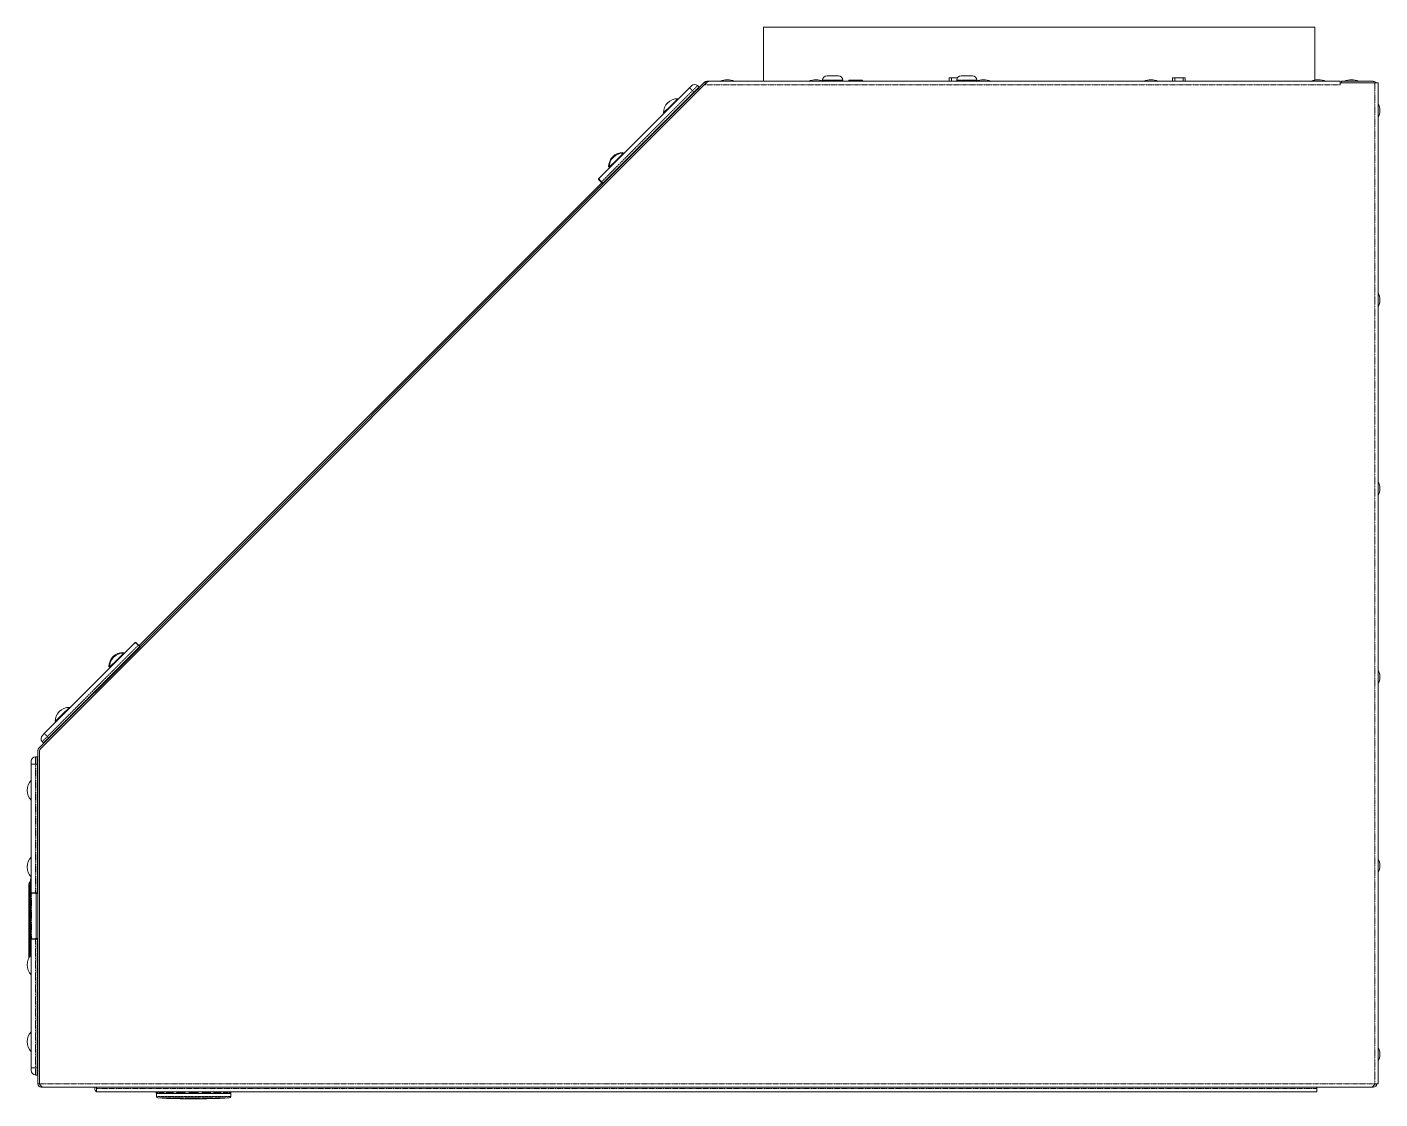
# Model space of a CAD drawing. Header units: millimetres. Extents: x 46989 to 543236, y 252623 to 526638.
# Drawn here: x 89753 to 107195, y 491020 to 504830 of the extents above; entities that cross this region are included whole.
import ezdxf

# ---------------------------------------------------------------- set-up
doc = ezdxf.new("R2010")
doc.units = ezdxf.units.MM
doc.linetypes.add('PHANTOM', pattern=[20, 10, -2, 2, -2, 2, -2])

msp = doc.modelspace()

# ---------------------------------------------------------------- linework, layer by layer
at = {"color": 7, "lineweight": 13, "ltscale": 0.03937}
for p, q in [((99247, 504131), (99247, 504830)), ((106357, 504830), (99247, 504830)), ((106357, 504147), (106357, 504830)), ((98485, 504118), (89905, 495538)), ((89920, 495524), (98479, 504083)), ((106680, 504131), (98543, 504131)), ((107173, 491215), (107173, 504110)), ((98294, 504048), (97123, 502877)), ((98355, 503988), (97181, 502814)), ((91199, 496861), (97162, 502824)), ((91146, 496900), (89975, 495729)), ((91209, 496842), (90035, 495668)), ((89892, 491215), (89892, 495508)), ((89913, 495508), (89913, 491215)), ((89807, 495334), (89807, 493677)), ((89799, 492870), (89799, 493793)), ((89776, 493740), (89776, 492898)), ((89872, 493087), (89872, 493668)), ((89807, 493077), (89807, 491420)), ((89959, 491171), (107084, 491171)), ((106469, 491171), (107109, 491171)), ((90668, 491109), (106379, 491109))]:
    msp.add_line(p, q, dxfattribs=at)
at = {"color": 7, "linetype": 'PHANTOM', "lineweight": 13, "ltscale": 0.003207}
for p, q in [((98398, 504075), (98333, 504010)), ((90013, 495690), (89948, 495625)), ((89862, 495426), (89862, 495334)), ((89862, 491420), (89862, 491328))]:
    msp.add_line(p, q, dxfattribs=at)
at = {"color": 7, "lineweight": 13, "ltscale": 0.000800975}
msp.add_line((98398, 504075), (98415, 504059), dxfattribs=at)
at = {"color": 7, "lineweight": 13, "ltscale": 0.000307993}
msp.add_line((98479, 504083), (98487, 504087), dxfattribs=at)
at = {"color": 7, "lineweight": 13, "ltscale": 0.000969449}
msp.add_line((98500, 504103), (98480, 504083), dxfattribs=at)
at = {"color": 7, "linetype": 'PHANTOM', "lineweight": 13, "ltscale": 0.03937}
for p, q in [((106680, 504087), (98487, 504087)), ((107130, 491215), (107130, 504110)), ((98333, 504010), (97160, 502837)), ((98349, 503993), (97176, 502820)), ((91186, 496863), (90013, 495690)), ((91203, 496847), (90030, 495674)), ((89862, 495334), (89862, 493675)), ((89885, 495334), (89885, 493674)), ((89786, 493759), (89786, 492890)), ((89794, 492888), (89794, 493764)), ((89812, 493084), (89812, 493670)), ((89862, 493079), (89862, 491420)), ((89885, 493080), (89885, 491420)), ((89913, 491215), (107130, 491215)), ((90646, 491153), (106379, 491153))]:
    msp.add_line(p, q, dxfattribs=at)
at = {"color": 7, "lineweight": 13, "ltscale": 0.000732482}
for p, q in [((98501, 504105), (98488, 504121)), ((106700, 504131), (106700, 504110))]:
    msp.add_line(p, q, dxfattribs=at)
at = {"color": 7, "lineweight": 13, "ltscale": 0.000605636}
msp.add_line((98515, 504113), (98515, 504131), dxfattribs=at)
at = {"color": 7, "lineweight": 13, "ltscale": 0.014907}
msp.add_line((98515, 504131), (98945, 504131), dxfattribs=at)
at = {"color": 7, "lineweight": 13, "ltscale": 0.000263605}
msp.add_line((98952, 504131), (98945, 504131), dxfattribs=at)
at = {"color": 7, "lineweight": 13, "ltscale": 0.000933309}
msp.add_line((98979, 504131), (98952, 504131), dxfattribs=at)
at = {"color": 7, "lineweight": 13, "ltscale": 0.000400183}
msp.add_line((100010, 504132), (100010, 504144), dxfattribs=at)
at = {"color": 7, "linetype": 'PHANTOM', "lineweight": 13, "ltscale": 0.009}
for p, q in [((100269, 504144), (100010, 504144)), ((101997, 504144), (101738, 504144))]:
    msp.add_line(p, q, dxfattribs=at)
at = {"color": 7, "lineweight": 13, "ltscale": 0.0051}
for p, q in [((100213, 504200), (100066, 504200)), ((101941, 504200), (101794, 504200))]:
    msp.add_line(p, q, dxfattribs=at)
at = {"color": 7, "lineweight": 13, "ltscale": 0.000442565}
for p, q in [((100269, 504131), (100269, 504144)), ((101738, 504131), (101738, 504144))]:
    msp.add_line(p, q, dxfattribs=at)
at = {"color": 7, "lineweight": 13, "ltscale": 0.00305}
msp.add_line((100434, 504147), (100346, 504147), dxfattribs=at)
at = {"color": 7, "lineweight": 13, "ltscale": 1.0573e-05}
msp.add_line((100346, 504147), (100346, 504147), dxfattribs=at)
at = {"color": 7, "lineweight": 13, "ltscale": 0.000513723}
for p, q in [((100346, 504132), (100346, 504147)), ((100346, 504132), (100346, 504147)), ((100522, 504132), (100522, 504147))]:
    msp.add_line(p, q, dxfattribs=at)
at = {"color": 7, "linetype": 'PHANTOM', "lineweight": 13, "ltscale": 0.005977}
msp.add_line((100518, 504132), (100346, 504132), dxfattribs=at)
at = {"color": 7, "linetype": 'PHANTOM', "lineweight": 13, "ltscale": 1.17745e-05}
msp.add_line((100346, 504132), (100346, 504132), dxfattribs=at)
at = {"color": 7, "lineweight": 13, "ltscale": 4.26094e-05}
msp.add_line((100346, 504132), (100346, 504131), dxfattribs=at)
at = {"color": 7, "lineweight": 13, "ltscale": 4.26394e-05}
msp.add_line((100346, 504132), (100346, 504131), dxfattribs=at)
at = {"color": 7, "lineweight": 13, "ltscale": 3.43623e-05}
msp.add_line((100384, 504147), (100383, 504147), dxfattribs=at)
at = {"color": 7, "lineweight": 13, "ltscale": 0.002927}
msp.add_line((100518, 504147), (100434, 504147), dxfattribs=at)
at = {"color": 7, "lineweight": 13, "ltscale": 0.000123512}
msp.add_line((100522, 504147), (100518, 504147), dxfattribs=at)
at = {"color": 7, "linetype": 'PHANTOM', "lineweight": 13, "ltscale": 0.000123512}
msp.add_line((100522, 504132), (100518, 504132), dxfattribs=at)
at = {"color": 7, "lineweight": 13, "ltscale": 4.26062e-05}
msp.add_line((100522, 504132), (100522, 504131), dxfattribs=at)
at = {"color": 7, "lineweight": 13, "ltscale": 0.000996267}
msp.add_line((101641, 504174), (101670, 504174), dxfattribs=at)
at = {"color": 7, "lineweight": 13, "ltscale": 0.001493}
for p, q in [((101641, 504174), (101641, 504131)), ((101670, 504174), (101670, 504131)), ((104521, 504174), (104521, 504131)), ((104550, 504174), (104550, 504131)), ((104656, 504174), (104656, 504131)), ((104684, 504174), (104684, 504131))]:
    msp.add_line(p, q, dxfattribs=at)
at = {"color": 7, "lineweight": 13, "ltscale": 0.002667}
msp.add_line((101670, 504174), (101747, 504174), dxfattribs=at)
at = {"color": 7, "lineweight": 13, "ltscale": 0.000375883}
msp.add_line((101997, 504133), (101997, 504144), dxfattribs=at)
at = {"color": 7, "lineweight": 13, "ltscale": 0.000996026}
msp.add_line((104521, 504174), (104550, 504174), dxfattribs=at)
at = {"color": 7, "lineweight": 13, "ltscale": 0.00368}
msp.add_line((104550, 504174), (104656, 504174), dxfattribs=at)
at = {"color": 7, "lineweight": 13, "ltscale": 0.000996147}
msp.add_line((104656, 504174), (104684, 504174), dxfattribs=at)
at = {"color": 7, "lineweight": 13, "ltscale": 0.000732512}
msp.add_line((106680, 504131), (106680, 504110), dxfattribs=at)
at = {"color": 7, "lineweight": 13, "ltscale": 0.000774984}
msp.add_line((106680, 504110), (106680, 504087), dxfattribs=at)
at = {"color": 7, "lineweight": 13, "ltscale": 0.015625}
msp.add_line((107130, 504110), (106680, 504110), dxfattribs=at)
at = {"color": 7, "lineweight": 13, "ltscale": 0.014193}
msp.add_line((106700, 504131), (107109, 504131), dxfattribs=at)
at = {"color": 7, "lineweight": 13, "ltscale": 0.001508}
for p, q in [((107173, 504110), (107130, 504110)), ((107130, 491215), (107173, 491215)), ((90646, 491153), (90646, 491109)), ((106379, 491153), (106379, 491109))]:
    msp.add_line(p, q, dxfattribs=at)
at = {"color": 7, "lineweight": 13, "ltscale": 0.004489}
for p, q in [((98051, 503816), (98142, 503907)), ((97350, 503115), (97441, 503207))]:
    msp.add_line(p, q, dxfattribs=at)
at = {"color": 7, "lineweight": 13, "ltscale": 0.000363424}
for p, q in [((98142, 503907), (98143, 503897)), ((98143, 503897), (98142, 503907)), ((90999, 496764), (91000, 496754)), ((91000, 496754), (90999, 496764)), ((90298, 496064), (90299, 496053)), ((90299, 496053), (90298, 496064))]:
    msp.add_line(p, q, dxfattribs=at)
at = {"color": 7, "lineweight": 13, "ltscale": 0.01083}
msp.add_line((98152, 503785), (98372, 504006), dxfattribs=at)
at = {"color": 7, "lineweight": 13, "ltscale": 0.001234}
for p, q in [((98320, 504073), (98294, 504048)), ((89975, 495729), (89950, 495703)), ((89807, 495370), (89807, 495334)), ((89807, 491420), (89807, 491385))]:
    msp.add_line(p, q, dxfattribs=at)
at = {"color": 7, "linetype": 'PHANTOM', "lineweight": 13, "ltscale": 0.001889}
for p, q in [((98294, 504048), (98333, 504010)), ((89975, 495729), (90013, 495690)), ((89807, 495334), (89862, 495334)), ((89807, 491420), (89862, 491420))]:
    msp.add_line(p, q, dxfattribs=at)
at = {"color": 7, "linetype": 'PHANTOM', "lineweight": 13, "ltscale": 0.000800278}
for p, q in [((98333, 504010), (98349, 503993)), ((90013, 495690), (90030, 495674))]:
    msp.add_line(p, q, dxfattribs=at)
at = {"color": 7, "linetype": 'PHANTOM', "lineweight": 13, "ltscale": 0.003242}
for p, q in [((98415, 504059), (98349, 503993)), ((90030, 495674), (89964, 495608)), ((89885, 495427), (89885, 495334)), ((89885, 491420), (89885, 491327))]:
    msp.add_line(p, q, dxfattribs=at)
at = {"color": 7, "linetype": 'PHANTOM', "lineweight": 13, "ltscale": 0.000260862}
for p, q in [((98355, 503988), (98349, 503993)), ((97181, 502814), (97176, 502820))]:
    msp.add_line(p, q, dxfattribs=at)
at = {"color": 7, "lineweight": 13, "ltscale": 0.002993}
for p, q in [((98416, 504049), (98355, 503988)), ((90035, 495668), (89974, 495607))]:
    msp.add_line(p, q, dxfattribs=at)
at = {"color": 7, "lineweight": 13, "ltscale": 5.11656e-05}
msp.add_line((97958, 503724), (97959, 503725), dxfattribs=at)
at = {"color": 7, "lineweight": 13, "ltscale": 0.00449}
for p, q in [((97959, 503725), (98051, 503816)), ((97259, 503024), (97350, 503115)), ((90908, 496673), (90999, 496764)), ((90816, 496582), (90908, 496673)), ((90207, 495972), (90298, 496064)), ((90116, 495881), (90207, 495972))]:
    msp.add_line(p, q, dxfattribs=at)
at = {"color": 7, "lineweight": 13, "ltscale": 0.00036339}
for p, q in [((97970, 503724), (97959, 503725)), ((97959, 503725), (97970, 503724)), ((97969, 503723), (97958, 503724)), ((97958, 503724), (97969, 503723)), ((97269, 503023), (97259, 503024)), ((97259, 503024), (97269, 503023))]:
    msp.add_line(p, q, dxfattribs=at)
at = {"color": 7, "lineweight": 13, "ltscale": 2.20942e-05}
for p, q in [((98144, 503897), (98143, 503898)), ((97443, 503197), (97443, 503197)), ((90300, 496054), (90300, 496054))]:
    msp.add_line(p, q, dxfattribs=at)
at = {"color": 7, "lineweight": 13, "ltscale": 3.75087e-05}
for p, q in [((98143, 503898), (98143, 503897)), ((97969, 503723), (97968, 503722)), ((97443, 503197), (97442, 503196)), ((90300, 496054), (90299, 496053)), ((90126, 495880), (90125, 495880))]:
    msp.add_line(p, q, dxfattribs=at)
at = {"color": 7, "lineweight": 13, "ltscale": 0.010084}
msp.add_line((97863, 503497), (98068, 503702), dxfattribs=at)
at = {"color": 7, "lineweight": 13, "ltscale": 2.21623e-05}
msp.add_line((97968, 503722), (97968, 503722), dxfattribs=at)
at = {"color": 7, "lineweight": 13, "ltscale": 3.74238e-05}
for p, q in [((97970, 503724), (97969, 503723)), ((97269, 503023), (97268, 503023)), ((91000, 496755), (91000, 496754)), ((90827, 496581), (90826, 496580))]:
    msp.add_line(p, q, dxfattribs=at)
at = {"color": 7, "lineweight": 13, "ltscale": 2.20425e-05}
msp.add_line((97969, 503723), (97969, 503723), dxfattribs=at)
at = {"color": 7, "lineweight": 13, "ltscale": 0.000288707}
msp.add_line((97428, 503207), (97434, 503212), dxfattribs=at)
at = {"color": 7, "lineweight": 13, "ltscale": 0.000198706}
msp.add_line((97434, 503212), (97434, 503207), dxfattribs=at)
at = {"color": 7, "lineweight": 13, "ltscale": 0.000194936}
msp.add_line((97434, 503207), (97434, 503212), dxfattribs=at)
at = {"color": 7, "lineweight": 13, "ltscale": 0.000363394}
for p, q in [((97441, 503207), (97442, 503196)), ((97442, 503196), (97441, 503207))]:
    msp.add_line(p, q, dxfattribs=at)
at = {"color": 7, "lineweight": 13, "ltscale": 0.000389912}
msp.add_line((97251, 503030), (97259, 503038), dxfattribs=at)
at = {"color": 7, "lineweight": 13, "ltscale": 0.00026562}
msp.add_line((97259, 503029), (97251, 503030), dxfattribs=at)
at = {"color": 7, "lineweight": 13, "ltscale": 0.000267546}
msp.add_line((97251, 503030), (97259, 503029), dxfattribs=at)
at = {"color": 7, "lineweight": 13, "ltscale": 5.00824e-05}
msp.add_line((97123, 502877), (97122, 502876), dxfattribs=at)
at = {"color": 7, "linetype": 'PHANTOM', "lineweight": 13, "ltscale": 5.18867e-06}
msp.add_line((97122, 502876), (97122, 502875), dxfattribs=at)
at = {"color": 7, "lineweight": 13, "ltscale": 0.001651}
for p, q in [((97122, 502866), (97154, 502831)), ((97155, 502832), (97123, 502867)), ((91191, 496868), (91156, 496900)), ((89862, 493668), (89814, 493670)), ((89862, 493086), (89814, 493084))]:
    msp.add_line(p, q, dxfattribs=at)
at = {"color": 7, "linetype": 'PHANTOM', "lineweight": 13, "ltscale": 0.00189}
for p, q in [((97160, 502837), (97123, 502877)), ((91186, 496863), (91146, 496900)), ((89862, 493675), (89807, 493677)), ((89862, 493079), (89807, 493077))]:
    msp.add_line(p, q, dxfattribs=at)
at = {"color": 7, "lineweight": 13, "ltscale": 2.21602e-05}
msp.add_line((97269, 503023), (97268, 503023), dxfattribs=at)
at = {"color": 7, "lineweight": 13, "ltscale": 0.000361629}
msp.add_line((97161, 502823), (97154, 502831), dxfattribs=at)
at = {"color": 7, "lineweight": 13, "ltscale": 0.00080102}
msp.add_line((97170, 502815), (97155, 502832), dxfattribs=at)
at = {"color": 7, "linetype": 'PHANTOM', "lineweight": 13, "ltscale": 0.000800998}
msp.add_line((97176, 502820), (97160, 502837), dxfattribs=at)
at = {"color": 7, "lineweight": 13, "ltscale": 0.000339915}
msp.add_line((90985, 496764), (90992, 496771), dxfattribs=at)
at = {"color": 7, "lineweight": 13, "ltscale": 0.000234043}
msp.add_line((90992, 496771), (90993, 496764), dxfattribs=at)
at = {"color": 7, "lineweight": 13, "ltscale": 0.000230491}
msp.add_line((90993, 496764), (90992, 496771), dxfattribs=at)
at = {"color": 7, "lineweight": 13, "ltscale": 2.21024e-05}
msp.add_line((91000, 496754), (91000, 496755), dxfattribs=at)
at = {"color": 7, "linetype": 'PHANTOM', "lineweight": 13, "ltscale": 0.000800975}
msp.add_line((91203, 496847), (91186, 496863), dxfattribs=at)
at = {"color": 7, "linetype": 'PHANTOM', "lineweight": 13, "ltscale": 1.69272e-05}
msp.add_line((91190, 496869), (91190, 496870), dxfattribs=at)
at = {"color": 7, "lineweight": 13, "ltscale": 0.000800986}
msp.add_line((91208, 496853), (91191, 496868), dxfattribs=at)
at = {"color": 7, "linetype": 'PHANTOM', "lineweight": 13, "ltscale": 0.000260947}
for p, q in [((91209, 496842), (91203, 496847)), ((90035, 495668), (90030, 495674))]:
    msp.add_line(p, q, dxfattribs=at)
at = {"color": 7, "lineweight": 13, "ltscale": 0.00033983}
msp.add_line((90809, 496588), (90816, 496595), dxfattribs=at)
at = {"color": 7, "lineweight": 13, "ltscale": 0.000230462}
msp.add_line((90816, 496588), (90809, 496588), dxfattribs=at)
at = {"color": 7, "lineweight": 13, "ltscale": 0.00023287}
msp.add_line((90809, 496588), (90816, 496588), dxfattribs=at)
at = {"color": 7, "lineweight": 13, "ltscale": 0.000363391}
for p, q in [((90827, 496581), (90816, 496582)), ((90816, 496582), (90827, 496581))]:
    msp.add_line(p, q, dxfattribs=at)
at = {"color": 7, "lineweight": 13, "ltscale": 2.20414e-05}
msp.add_line((90826, 496580), (90826, 496580), dxfattribs=at)
at = {"color": 7, "lineweight": 13, "ltscale": 0.000363511}
for p, q in [((90126, 495880), (90116, 495881)), ((90116, 495881), (90126, 495880))]:
    msp.add_line(p, q, dxfattribs=at)
at = {"color": 7, "lineweight": 13, "ltscale": 2.21613e-05}
msp.add_line((90126, 495879), (90125, 495880), dxfattribs=at)
at = {"color": 7, "lineweight": 13, "ltscale": 0.000800998}
msp.add_line((89948, 495625), (89964, 495608), dxfattribs=at)
at = {"color": 7, "lineweight": 13, "ltscale": 0.000800947}
for p, q in [((89862, 495426), (89885, 495427)), ((89885, 493667), (89862, 493668)), ((89885, 493087), (89862, 493086))]:
    msp.add_line(p, q, dxfattribs=at)
at = {"color": 7, "linetype": 'PHANTOM', "lineweight": 13, "ltscale": 0.000800185}
for p, q in [((89862, 495334), (89885, 495334)), ((89862, 491420), (89885, 491420))]:
    msp.add_line(p, q, dxfattribs=at)
at = {"color": 7, "linetype": 'PHANTOM', "lineweight": 13, "ltscale": 0.000254113}
for p, q in [((89892, 495334), (89885, 495334)), ((89892, 493674), (89885, 493674)), ((89892, 493080), (89885, 493080)), ((89892, 491420), (89885, 491420))]:
    msp.add_line(p, q, dxfattribs=at)
at = {"color": 7, "lineweight": 13, "ltscale": 0.000420097}
msp.add_line((89776, 493791), (89776, 493779), dxfattribs=at)
at = {"color": 7, "lineweight": 13, "ltscale": 0.000348775}
msp.add_line((89786, 493810), (89794, 493816), dxfattribs=at)
at = {"color": 7, "linetype": 'PHANTOM', "lineweight": 13, "ltscale": 0.000311157}
msp.add_line((89786, 493809), (89794, 493814), dxfattribs=at)
at = {"color": 7, "linetype": 'PHANTOM', "lineweight": 13, "ltscale": 3.66857e-05}
msp.add_line((89786, 493809), (89786, 493810), dxfattribs=at)
at = {"color": 7, "linetype": 'PHANTOM', "lineweight": 13, "ltscale": 0.000464177}
msp.add_line((89786, 493809), (89786, 493796), dxfattribs=at)
at = {"color": 7, "linetype": 'PHANTOM', "lineweight": 13, "ltscale": 0.000311165}
msp.add_line((89786, 493796), (89794, 493800), dxfattribs=at)
at = {"color": 7, "linetype": 'PHANTOM', "lineweight": 13, "ltscale": 0.001282}
msp.add_line((89786, 493796), (89786, 493759), dxfattribs=at)
at = {"color": 7, "linetype": 'PHANTOM', "lineweight": 13, "ltscale": 6.31377e-05}
msp.add_line((89794, 493816), (89794, 493814), dxfattribs=at)
at = {"color": 7, "linetype": 'PHANTOM', "lineweight": 13, "ltscale": 0.000464162}
msp.add_line((89794, 493814), (89794, 493800), dxfattribs=at)
at = {"color": 7, "linetype": 'PHANTOM', "lineweight": 13, "ltscale": 0.001263}
msp.add_line((89794, 493800), (89794, 493764), dxfattribs=at)
at = {"color": 7, "lineweight": 13, "ltscale": 0.000259369}
msp.add_line((89799, 493844), (89799, 493851), dxfattribs=at)
at = {"color": 7, "lineweight": 13, "ltscale": 0.000139402}
msp.add_line((89799, 493844), (89799, 493840), dxfattribs=at)
at = {"color": 7, "lineweight": 13, "ltscale": 0.00161}
msp.add_line((89799, 493840), (89799, 493793), dxfattribs=at)
at = {"color": 7, "lineweight": 13, "ltscale": 0.001347}
msp.add_line((89776, 493779), (89776, 493740), dxfattribs=at)
at = {"color": 7, "lineweight": 13, "ltscale": 0.000321377}
msp.add_line((89794, 493764), (89786, 493759), dxfattribs=at)
at = {"color": 7, "linetype": 'PHANTOM', "lineweight": 13, "ltscale": 0.000800947}
msp.add_line((89885, 493674), (89862, 493675), dxfattribs=at)
at = {"color": 7, "linetype": 'PHANTOM', "lineweight": 13, "ltscale": 1.623e-05}
msp.add_line((89860, 493086), (89860, 493086), dxfattribs=at)
at = {"color": 7, "linetype": 'PHANTOM', "lineweight": 13, "ltscale": 0.000800948}
msp.add_line((89885, 493080), (89862, 493079), dxfattribs=at)
at = {"color": 7, "lineweight": 13, "ltscale": 0.002118}
msp.add_line((89776, 492898), (89776, 492837), dxfattribs=at)
at = {"color": 7, "lineweight": 13, "ltscale": 0.000274096}
msp.add_line((89794, 492888), (89786, 492890), dxfattribs=at)
at = {"color": 7, "linetype": 'PHANTOM', "lineweight": 13, "ltscale": 0.001315}
msp.add_line((89786, 492890), (89786, 492852), dxfattribs=at)
at = {"color": 7, "linetype": 'PHANTOM', "lineweight": 13, "ltscale": 0.000895703}
msp.add_line((89794, 492862), (89794, 492888), dxfattribs=at)
at = {"color": 7, "lineweight": 13, "ltscale": 8.04541e-05}
msp.add_line((89799, 492868), (89799, 492870), dxfattribs=at)
at = {"color": 7, "lineweight": 13, "ltscale": 0.000800948}
msp.add_line((89862, 491328), (89885, 491327), dxfattribs=at)
at = {"color": 7, "lineweight": 13, "ltscale": 0.000732542}
msp.add_line((89913, 491215), (89892, 491215), dxfattribs=at)
at = {"color": 7, "lineweight": 13, "ltscale": 1.4786e-05}
msp.add_line((89913, 491214), (89914, 491214), dxfattribs=at)
at = {"color": 7, "lineweight": 13, "ltscale": 0.000467319}
msp.add_line((89936, 491185), (89936, 491171), dxfattribs=at)
at = {"color": 7, "lineweight": 13, "ltscale": 0.000823614}
msp.add_line((89959, 491171), (89936, 491171), dxfattribs=at)
at = {"color": 7, "lineweight": 13, "ltscale": 0.000644474}
msp.add_line((90625, 491153), (90625, 491171), dxfattribs=at)
at = {"color": 7, "lineweight": 13, "ltscale": 0.000644477}
for p, q in [((90646, 491153), (90646, 491171)), ((106379, 491171), (106379, 491153))]:
    msp.add_line(p, q, dxfattribs=at)
at = {"color": 7, "lineweight": 13, "ltscale": 1.00023e-05}
msp.add_line((106469, 491171), (106469, 491171), dxfattribs=at)
at = {"color": 7, "lineweight": 13, "ltscale": 0.000523796}
msp.add_line((107109, 491186), (107109, 491171), dxfattribs=at)
at = {"color": 7, "lineweight": 13, "ltscale": 1.79762e-05}
msp.add_line((107130, 491214), (107129, 491214), dxfattribs=at)
at = {"color": 7, "lineweight": 13, "ltscale": 1.00173e-05}
for p, q in [((107131, 491214), (107131, 491215)), ((107152, 491214), (107152, 491215))]:
    msp.add_line(p, q, dxfattribs=at)
at = {"color": 7, "lineweight": 13, "ltscale": 0.000774954}
msp.add_line((90668, 491109), (90646, 491109), dxfattribs=at)
at = {"color": 7, "lineweight": 13, "ltscale": 0.000683469}
msp.add_line((91418, 491109), (91418, 491089), dxfattribs=at)
at = {"color": 7, "lineweight": 13, "ltscale": 0.016732}
for p, q in [((91418, 491089), (91899, 491089)), ((91899, 491089), (92381, 491089))]:
    msp.add_line(p, q, dxfattribs=at)
at = {"color": 7, "lineweight": 13, "ltscale": 9.27494e-05}
for p, q in [((91419, 491106), (91419, 491109)), ((92380, 491109), (92380, 491106))]:
    msp.add_line(p, q, dxfattribs=at)
at = {"color": 7, "linetype": 'PHANTOM', "lineweight": 13, "ltscale": 3.92884e-05}
for p, q in [((91420, 491106), (91419, 491106)), ((92380, 491106), (92379, 491106))]:
    msp.add_line(p, q, dxfattribs=at)
at = {"color": 7, "lineweight": 13, "ltscale": 0.000602061}
msp.add_line((91419, 491098), (91436, 491098), dxfattribs=at)
at = {"color": 7, "lineweight": 13, "ltscale": 9.27523e-05}
for p, q in [((91420, 491109), (91420, 491106)), ((92379, 491106), (92379, 491109))]:
    msp.add_line(p, q, dxfattribs=at)
at = {"color": 7, "linetype": 'PHANTOM', "lineweight": 13, "ltscale": 0.000208791}
for p, q in [((91420, 491106), (91420, 491100)), ((92379, 491100), (92379, 491106))]:
    msp.add_line(p, q, dxfattribs=at)
at = {"color": 7, "lineweight": 13, "ltscale": 0.000277505}
msp.add_line((91420, 491106), (91428, 491106), dxfattribs=at)
at = {"color": 7, "linetype": 'PHANTOM', "lineweight": 13, "ltscale": 8.6484e-05}
for p, q in [((91420, 491100), (91420, 491098)), ((92379, 491098), (92379, 491100))]:
    msp.add_line(p, q, dxfattribs=at)
at = {"color": 7, "lineweight": 13, "ltscale": 0.0013}
for p, q in [((91420, 491089), (91420, 491052)), ((92378, 491089), (92378, 491052)), ((92378, 491089), (92378, 491052))]:
    msp.add_line(p, q, dxfattribs=at)
at = {"color": 7, "linetype": 'PHANTOM', "lineweight": 13, "ltscale": 0.016634}
for p, q in [((91420, 491052), (91899, 491052)), ((91899, 491052), (92378, 491052))]:
    msp.add_line(p, q, dxfattribs=at)
at = {"color": 7, "lineweight": 13, "ltscale": 9.99657e-05}
for p, q in [((91428, 491106), (91428, 491109)), ((92371, 491109), (92371, 491106))]:
    msp.add_line(p, q, dxfattribs=at)
at = {"color": 7, "linetype": 'PHANTOM', "lineweight": 13, "ltscale": 0.000208096}
for p, q in [((91428, 491106), (91434, 491106)), ((92365, 491106), (92371, 491106))]:
    msp.add_line(p, q, dxfattribs=at)
at = {"color": 7, "lineweight": 13, "ltscale": 1.70661e-05}
msp.add_line((91428, 491106), (91428, 491106), dxfattribs=at)
at = {"color": 7, "linetype": 'PHANTOM', "lineweight": 13, "ltscale": 0.000161839}
for p, q in [((91434, 491106), (91439, 491106)), ((92360, 491106), (92365, 491106))]:
    msp.add_line(p, q, dxfattribs=at)
at = {"color": 7, "lineweight": 13, "ltscale": 9.27504e-05}
msp.add_line((91439, 491109), (91439, 491106), dxfattribs=at)
at = {"color": 7, "linetype": 'PHANTOM', "lineweight": 13, "ltscale": 0.015982}
for p, q in [((91439, 491032), (91899, 491032)), ((91899, 491032), (92360, 491032))]:
    msp.add_line(p, q, dxfattribs=at)
at = {"color": 7, "lineweight": 13, "ltscale": 9.27531e-05}
for p, q in [((91456, 491106), (91456, 491109)), ((91457, 491109), (91457, 491106)), ((92341, 491106), (92341, 491109)), ((92342, 491109), (92342, 491106))]:
    msp.add_line(p, q, dxfattribs=at)
at = {"color": 7, "linetype": 'PHANTOM', "lineweight": 13, "ltscale": 3.70056e-05}
for p, q in [((91457, 491106), (91456, 491106)), ((92342, 491106), (92341, 491106))]:
    msp.add_line(p, q, dxfattribs=at)
at = {"color": 7, "lineweight": 13, "ltscale": 0.000327233}
msp.add_line((91457, 491106), (91467, 491106), dxfattribs=at)
at = {"color": 7, "lineweight": 13, "ltscale": 0.001734}
for p, q in [((91460, 491098), (91509, 491098)), ((91849, 491098), (91899, 491098)), ((91899, 491098), (91949, 491098)), ((92289, 491098), (92339, 491098))]:
    msp.add_line(p, q, dxfattribs=at)
at = {"color": 7, "lineweight": 13, "ltscale": 4.33754e-05}
msp.add_line((91467, 491106), (91468, 491106), dxfattribs=at)
at = {"color": 7, "lineweight": 13, "ltscale": 9.99666e-05}
for p, q in [((91468, 491106), (91468, 491109)), ((92331, 491109), (92331, 491106))]:
    msp.add_line(p, q, dxfattribs=at)
at = {"color": 7, "linetype": 'PHANTOM', "lineweight": 13, "ltscale": 0.000772912}
for p, q in [((91468, 491106), (91490, 491106)), ((92309, 491106), (92331, 491106))]:
    msp.add_line(p, q, dxfattribs=at)
at = {"color": 7, "linetype": 'PHANTOM', "lineweight": 13, "ltscale": 0.000846082}
for p, q in [((91490, 491106), (91515, 491106)), ((92284, 491106), (92309, 491106))]:
    msp.add_line(p, q, dxfattribs=at)
at = {"color": 7, "lineweight": 13, "ltscale": 9.27469e-05}
for p, q in [((91515, 491109), (91515, 491106)), ((91547, 491106), (91548, 491109)), ((92251, 491109), (92251, 491106)), ((92284, 491106), (92284, 491109))]:
    msp.add_line(p, q, dxfattribs=at)
at = {"color": 7, "linetype": 'PHANTOM', "lineweight": 13, "ltscale": 3.0037e-05}
for p, q in [((91548, 491106), (91547, 491106)), ((92251, 491106), (92250, 491106))]:
    msp.add_line(p, q, dxfattribs=at)
at = {"color": 7, "lineweight": 13, "ltscale": 9.27492e-05}
for p, q in [((91548, 491109), (91548, 491106)), ((92250, 491106), (92250, 491109))]:
    msp.add_line(p, q, dxfattribs=at)
at = {"color": 7, "lineweight": 13, "ltscale": 0.000337564}
msp.add_line((91548, 491106), (91558, 491106), dxfattribs=at)
at = {"color": 7, "lineweight": 13, "ltscale": 0.002656}
for p, q in [((91553, 491098), (91630, 491098)), ((92169, 491098), (92246, 491098))]:
    msp.add_line(p, q, dxfattribs=at)
at = {"color": 7, "lineweight": 13, "ltscale": 6.45208e-05}
msp.add_line((91558, 491106), (91560, 491106), dxfattribs=at)
at = {"color": 7, "lineweight": 13, "ltscale": 9.99606e-05}
for p, q in [((91560, 491106), (91560, 491109)), ((92239, 491109), (92239, 491106))]:
    msp.add_line(p, q, dxfattribs=at)
at = {"color": 7, "linetype": 'PHANTOM', "lineweight": 13, "ltscale": 0.001244}
for p, q in [((91560, 491106), (91596, 491106)), ((92203, 491106), (92239, 491106))]:
    msp.add_line(p, q, dxfattribs=at)
at = {"color": 7, "linetype": 'PHANTOM', "lineweight": 13, "ltscale": 0.001358}
for p, q in [((91596, 491106), (91635, 491106)), ((92164, 491106), (92203, 491106))]:
    msp.add_line(p, q, dxfattribs=at)
at = {"color": 7, "lineweight": 13, "ltscale": 9.99553e-05}
for p, q in [((91635, 491109), (91635, 491106)), ((91693, 491106), (91693, 491109)), ((92106, 491109), (92106, 491106)), ((92164, 491106), (92164, 491109))]:
    msp.add_line(p, q, dxfattribs=at)
at = {"color": 7, "lineweight": 13, "ltscale": 7.06492e-05}
msp.add_line((91635, 491106), (91637, 491106), dxfattribs=at)
at = {"color": 7, "lineweight": 13, "ltscale": 9.27417e-05}
for p, q in [((91637, 491109), (91637, 491106)), ((91681, 491106), (91681, 491109)), ((92118, 491109), (92118, 491106)), ((92162, 491106), (92162, 491109))]:
    msp.add_line(p, q, dxfattribs=at)
at = {"color": 7, "linetype": 'PHANTOM', "lineweight": 13, "ltscale": 1.95841e-05}
for p, q in [((91682, 491106), (91681, 491106)), ((92118, 491106), (92117, 491106))]:
    msp.add_line(p, q, dxfattribs=at)
at = {"color": 7, "lineweight": 13, "ltscale": 9.27432e-05}
for p, q in [((91682, 491109), (91682, 491106)), ((92117, 491106), (92117, 491109))]:
    msp.add_line(p, q, dxfattribs=at)
at = {"color": 7, "lineweight": 13, "ltscale": 0.003259}
for p, q in [((91689, 491098), (91782, 491098)), ((92016, 491098), (92110, 491098))]:
    msp.add_line(p, q, dxfattribs=at)
at = {"color": 7, "lineweight": 13, "ltscale": 7.79771e-05}
msp.add_line((91691, 491106), (91693, 491106), dxfattribs=at)
at = {"color": 7, "linetype": 'PHANTOM', "lineweight": 13, "ltscale": 0.001566}
for p, q in [((91693, 491106), (91738, 491106)), ((92061, 491106), (92106, 491106))]:
    msp.add_line(p, q, dxfattribs=at)
at = {"color": 7, "linetype": 'PHANTOM', "lineweight": 13, "ltscale": 0.001626}
for p, q in [((91738, 491106), (91785, 491106)), ((92014, 491106), (92061, 491106))]:
    msp.add_line(p, q, dxfattribs=at)
at = {"color": 7, "lineweight": 13, "ltscale": 9.99492e-05}
for p, q in [((91785, 491109), (91785, 491106)), ((91850, 491106), (91851, 491109)), ((91948, 491109), (91948, 491106)), ((92014, 491106), (92014, 491109))]:
    msp.add_line(p, q, dxfattribs=at)
at = {"color": 7, "lineweight": 13, "ltscale": 9.27361e-05}
for p, q in [((91791, 491109), (91791, 491106)), ((91841, 491106), (91841, 491109)), ((91958, 491109), (91958, 491106)), ((92008, 491106), (92008, 491109))]:
    msp.add_line(p, q, dxfattribs=at)
at = {"color": 7, "linetype": 'PHANTOM', "lineweight": 13, "ltscale": 6.72828e-06}
for p, q in [((91841, 491106), (91841, 491106)), ((91958, 491106), (91958, 491106))]:
    msp.add_line(p, q, dxfattribs=at)
at = {"color": 7, "lineweight": 13, "ltscale": 8.18218e-05}
msp.add_line((91848, 491106), (91850, 491106), dxfattribs=at)
at = {"color": 7, "linetype": 'PHANTOM', "lineweight": 13, "ltscale": 0.001698}
msp.add_line((91850, 491106), (91899, 491106), dxfattribs=at)
at = {"color": 7, "linetype": 'PHANTOM', "lineweight": 13, "ltscale": 0.001699}
msp.add_line((91899, 491106), (91948, 491106), dxfattribs=at)
at = {"color": 7, "lineweight": 13, "ltscale": 0.000136296}
msp.add_line((92008, 491106), (92012, 491106), dxfattribs=at)
at = {"color": 7, "lineweight": 13, "ltscale": 7.59346e-05}
msp.add_line((92012, 491106), (92014, 491106), dxfattribs=at)
at = {"color": 7, "lineweight": 13, "ltscale": 9.85316e-06}
msp.add_line((92162, 491106), (92162, 491106), dxfattribs=at)
at = {"color": 7, "lineweight": 13, "ltscale": 6.07963e-05}
msp.add_line((92162, 491106), (92164, 491106), dxfattribs=at)
at = {"color": 7, "lineweight": 13, "ltscale": 0.000370606}
msp.add_line((92331, 491106), (92341, 491106), dxfattribs=at)
at = {"color": 7, "lineweight": 13, "ltscale": 9.3121e-05}
msp.add_line((92360, 491106), (92360, 491109), dxfattribs=at)
at = {"color": 7, "lineweight": 13, "ltscale": 0.000602182}
msp.add_line((92363, 491098), (92380, 491098), dxfattribs=at)
at = {"color": 7, "lineweight": 13, "ltscale": 9.98906e-05}
msp.add_line((92371, 491109), (92371, 491106), dxfattribs=at)
at = {"color": 7, "lineweight": 13, "ltscale": 0.000294571}
msp.add_line((92371, 491106), (92379, 491106), dxfattribs=at)
at = {"color": 7, "lineweight": 13, "ltscale": 0.000683466}
msp.add_line((92381, 491109), (92381, 491089), dxfattribs=at)
at = {"color": 7, "lineweight": 13, "ltscale": 0.000683391}
msp.add_line((92381, 491109), (92381, 491089), dxfattribs=at)
at = {"color": 7, "lineweight": 13, "ltscale": 0.03937}
for points in [[(98510, 504107), (98520, 504118), (98525, 504123), (98533, 504129), (98538, 504130), (98543, 504131)], [(89776, 493791), (89778, 493800), (89783, 493807), (89786, 493810)], [(89786, 492890), (89779, 492893), (89777, 492895), (89776, 492898)], [(89794, 492888), (89797, 492886), (89798, 492885), (89799, 492884), (89799, 492884)], [(89913, 491215), (89927, 491195), (89934, 491186), (89940, 491180), (89946, 491176), (89952, 491172), (89959, 491171)], [(107130, 491215), (107116, 491195), (107109, 491186), (107103, 491180), (107097, 491176), (107091, 491172), (107084, 491171)], [(91419, 491098), (91419, 491098), (91419, 491098), (91419, 491098), (91419, 491100)], [(91438, 491100), (91437, 491099), (91437, 491098), (91436, 491098), (91436, 491098)], [(91460, 491098), (91459, 491098), (91458, 491099), (91457, 491100)], [(91513, 491100), (91511, 491099), (91509, 491098)], [(92289, 491098), (92288, 491098), (92286, 491100)], [(92342, 491100), (92341, 491099), (92340, 491098), (92339, 491098)], [(92342, 491100), (92341, 491099), (92340, 491098), (92339, 491098)], [(92361, 491100), (92362, 491099), (92362, 491098), (92362, 491098), (92363, 491098)], [(92380, 491098), (92380, 491098), (92380, 491098), (92380, 491098), (92380, 491100)]]:
    msp.add_lwpolyline(points, dxfattribs=at)
at = {"color": 7, "linetype": 'PHANTOM', "lineweight": 13, "ltscale": 0.03937}
msp.add_lwpolyline([(89776, 493791), (89778, 493798), (89782, 493806), (89786, 493809)], dxfattribs=at)
at = {"color": 7, "lineweight": 13, "ltscale": 0.03937}
for centre, radius, start, end in [((98360, 504033), 56.9, 47.5, 135.0001), ((98515, 504087), 43.4, 90, 135), ((98850, 503672), 552, 128.0292, 131.1702), ((98515, 504087), 22.3, 98.1029, 135), ((98781, 503954), 198, 90, 116.8542), ((98781, 503954), 198, 63.1458, 90), ((99923, 503954), 198, 90, 116.8537), ((99923, 503954), 198, 63.1463, 90), ((100066, 504144), 56.2, 90, 180), ((100213, 504144), 56.2, 0, 90), ((101794, 504144), 56.2, 90, 180), ((101941, 504144), 56.2, 0, 90), ((102083, 503954), 198, 90, 116.8537), ((102083, 503954), 198, 63.1463, 90), ((104243, 503954), 198, 90, 116.8537), ((104243, 503954), 198, 63.1463, 90), ((106403, 503954), 198, 90, 116.8537), ((106403, 503954), 198, 90, 103.2898), ((106403, 503954), 198, 63.1463, 90), ((106403, 503954), 198, 86.8808, 90), ((106828, 503954), 198, 90, 116.8541), ((106828, 503954), 198, 63.1459, 90), ((107109, 504087), 43.4, 30.9379, 90), ((98139, 503727), 180, 89.0977, 180.9024), ((98139, 503727), 180, 89.0977, 135.0001), ((98409, 504053), 7.2, 315, 317.7587), ((98410, 504054), 7.2, 315, 47.5), ((98138, 503726), 180, 134.732, 180.9024), ((98138, 503726), 180, 134.7319, 135.0001), ((106996, 503755), 198, 0, 26.8537), ((106996, 503755), 198, 333.1463, 360), ((97431, 503032), 180, 89.0976, 180.9024), ((97439, 503027), 180, 89.0977, 180.9024), ((97431, 503032), 180, 89.0976, 135), ((97439, 503027), 180, 89.0977, 135.0001), ((97127, 502870), 7.2, 135, 222.5), ((97128, 502871), 7.2, 135.0001, 222.5001), ((97176, 502819), 7.2, 222.5001, 315), ((106996, 501315), 198, 0, 26.8648), ((106996, 501315), 198, 0, 26.8537), ((106996, 501315), 198, 333.1352, 360), ((106996, 501315), 198, 333.1463, 360), ((106996, 498885), 198, 0, 26.8648), ((106996, 498885), 198, 0, 26.8537), ((106996, 498885), 198, 333.1352, 360), ((106996, 498885), 198, 333.1463, 360), ((90989, 496591), 180, 89.0977, 180.9024), ((90996, 496584), 180, 89.0977, 180.9024), ((90989, 496591), 180, 89.0977, 135), ((90996, 496584), 180, 89.0977, 135), ((91152, 496895), 7.2, 47.5, 135), ((91204, 496847), 7.2, 315, 47.5), ((106996, 496455), 198, 0, 26.8537), ((106996, 496455), 198, 333.1463, 360), ((90296, 495884), 180, 89.0977, 180.9024), ((90296, 495884), 180, 89.0977, 135), ((89990, 495663), 56.9, 135, 222.5), ((89936, 495508), 43.4, 135, 180), ((89969, 495613), 7.2, 222.5, 315), ((89864, 495370), 56.9, 92.5, 180), ((89885, 495420), 7.2, 14.0739, 92.5), ((89936, 495508), 22.3, 135, 180), ((89933, 494997), 180, 134.0976, 225.9024), ((89933, 494007), 180, 134.0976, 225.9024), ((106996, 494025), 198, 0, 26.8537), ((106996, 494025), 198, 333.1463, 360), ((89787, 493825), 11.5, 305, 0), ((89824, 493851), 25.5, 131.5314, 180.629), ((89822, 493793), 23, 128.6823, 180), ((89799, 493740), 23, 125, 180), ((89787, 493773), 11.5, 305, 0), ((89815, 493677), 7.2, 180, 267.5), ((89885, 493674), 7.2, 267.5, 345.928), ((89885, 493080), 7.2, 14.072, 92.5), ((89815, 493077), 7.2, 92.5, 180), ((89933, 492747), 180, 134.0976, 225.9024), ((89803, 492870), 4.27, 180.491, 206.0527), ((89933, 491757), 180, 134.0976, 225.9024), ((106996, 491595), 198, 0, 26.8537), ((106996, 491595), 198, 333.1463, 360), ((89864, 491385), 56.9, 180, 267.5), ((89885, 491334), 7.2, 267.5, 345.9261), ((89936, 491215), 43.4, 180, 270), ((89936, 491215), 22.3, 180, 250.348), ((90258, 491441), 412, 213.3049, 216.8071), ((89959, 491191), 20.1, 260.2216, 269.9639), ((90592, 491191), 20.1, 270.036, 279.7723), ((106451, 491191), 20.1, 260.2226, 269.9639), ((106469, 491214), 43.4, 263.3959, 270), ((107109, 491214), 43.4, 270, 0), ((107109, 491214), 22.3, 284.5406, 0), ((106803, 491428), 391, 322.9076, 326.7737), ((90668, 491153), 43.4, 180, 239.0629), ((91529, 491103), 111, 178.3493, 181.4562), ((91440, 491052), 19.8, 180, 266.8973), ((91416, 491107), 23, 344.4845, 359.6472), ((91899, 499524), 8504, 266.8973, 270), ((91473, 491106), 16.8, 177.364, 198.193), ((91503, 491106), 12.1, 330.3921, 0.1629), ((91558, 491106), 10.6, 177.5959, 211.6836), ((91553, 491103), 5.06, 209.9478, 266.7563), ((91630, 491105), 6.68, 271.622, 321.3866), ((91627, 491106), 9.53, 320.7831, 359.9585), ((91690, 491106), 8.95, 178.6945, 220.5015), ((91692, 491377), 271, 267.8445, 269.7136), ((91689, 491105), 7.19, 220.7173, 269.3611), ((91782, 491106), 8.25, 270.3075, 315.7648), ((91786, 491226), 120, 269.5208, 272.4398), ((91782, 491107), 8.68, 315.8659, 359.7954), ((91850, 491106), 8.52, 179.7584, 224.5637), ((91847, 491216), 110, 266.7731, 270.3663), ((91849, 491106), 8.46, 224.8725, 269.9177), ((91899, 499524), 8504, 270, 273.1027), ((91950, 491262), 155, 269.3915, 272.8088), ((91949, 491106), 8.45, 270.0581, 315.1556), ((91949, 491106), 8.52, 315.4322, 0.241), ((92017, 491107), 8.68, 180.2041, 224.13), ((92016, 491106), 8.26, 224.2625, 269.6693), ((92106, 491417), 311, 270.0062, 272.0512), ((92110, 491105), 7.18, 270.6166, 319.31), ((92109, 491106), 8.95, 319.4937, 1.3057), ((92171, 491106), 9.53, 180.0419, 219.2122), ((92169, 491105), 6.69, 218.6378, 268.3595), ((92236, 491585), 479, 270.3408, 271.7261), ((92245, 491103), 5.05, 273.2317, 330.0726), ((92241, 491106), 10.6, 328.3111, 2.4054), ((92296, 491106), 12.1, 179.8384, 209.6031), ((92326, 491106), 16.8, 341.8029, 2.6377), ((92383, 491107), 23, 180.3776, 195.5143), ((92359, 491052), 19.8, 273.1027, 0), ((92359, 491052), 19.8, 273.1027, 0), ((92269, 491103), 111, 358.5429, 1.6467)]:
    msp.add_arc(centre, radius, start, end, dxfattribs=at)
at = {"color": 7, "linetype": 'PHANTOM', "lineweight": 13, "ltscale": 0.03937}
msp.add_arc((89822, 493851), 23.5, 129.2934, 180.0911, dxfattribs=at)
for centre, major_axis, ratio, start_param, end_param in [((97159, 502835), (5.31, 4.86), 0.043578, 2.492206, 3.141592), ((97160, 502836), (5.31, 4.86), 0.043578, 1.572699, 3.141593), ((97176, 502819), (5.31, 4.86), 0.043578, 1.572699, 3.141593), ((91187, 496863), (-4.86, -5.31), 0.043578, 3.141593, 4.710486), ((91204, 496847), (-4.86, -5.31), 0.043578, 3.141593, 4.710486), ((89799, 493779), (-23, 0), 0.899888, 5.323254, 6.283185), ((89787, 493822), (-11.5, 0), 0.899888, 2.181662, 3.141593), ((89787, 493809), (-11.5, 0), 0.899888, 2.181662, 3.141593), ((89822, 493840), (23, 0), 0.889888, 2.246586, 3.142064), ((89862, 493675), (0.31, 7.19), 0.043578, 1.572699, 3.141593), ((89885, 493674), (0.31, 7.19), 0.043578, 1.572699, 3.141593), ((89862, 493079), (0.31, -7.19), 0.043578, 3.141593, 4.710486), ((89885, 493080), (0.31, -7.19), 0.043578, 3.141593, 4.710486), ((91420, 491106), (0, 8.5), 0.997495, 3.141593, 4.687954), ((91460, 491106), (0, 8.5), 0.34202, 1.570796, 3.141593), ((91460, 491106), (0, 8.5), 0.913145, 3.141593, 4.687954), ((91554, 491106), (0, 8.5), 0.642788, 1.570796, 3.141593), ((91554, 491106), (0, 8.5), 0.718657, 3.141593, 4.687954), ((91630, 491106), (0, -8.5), 0.560007, 0.181102, 1.546362), ((91689, 491106), (0, 8.5), 0.866025, 1.570796, 3.141593), ((91689, 491106), (0, 8.5), 0.437488, 3.141593, 4.687954), ((91783, 491106), (0, -8.5), 0.242875, 0, 1.546362), ((91850, 491106), (0, 8.5), 0.984808, 1.570796, 3.141593), ((91850, 491106), (0, 8.5), 0.103551, 3.141593, 4.687954), ((91949, 491106), (0, -8.5), 0.103551, 4.736824, 6.283185), ((91949, 491106), (0, -8.5), 0.984808, 0, 1.570796), ((92016, 491106), (0, 8.5), 0.242875, 1.595231, 3.141593), ((92110, 491106), (0, -8.5), 0.437488, 4.736824, 6.283185), ((92110, 491106), (0, -8.5), 0.866025, 6.283185, 7.853982), ((92169, 491106), (0, 8.5), 0.560007, 1.595231, 2.961195), ((92245, 491106), (0, -8.5), 0.718657, 4.736824, 6.283185), ((92245, 491106), (0, -8.5), 0.642788, 0, 1.570796), ((92339, 491106), (0, -8.5), 0.913145, 4.736824, 6.283185), ((92339, 491106), (0, -8.5), 0.34202, 0, 1.570796), ((92379, 491106), (0, -8.5), 0.997495, 4.736824, 6.283185)]:
    msp.add_ellipse(centre, major_axis=major_axis, ratio=ratio, start_param=start_param, end_param=end_param, dxfattribs=at)

doc.saveas('drawing.dxf')
